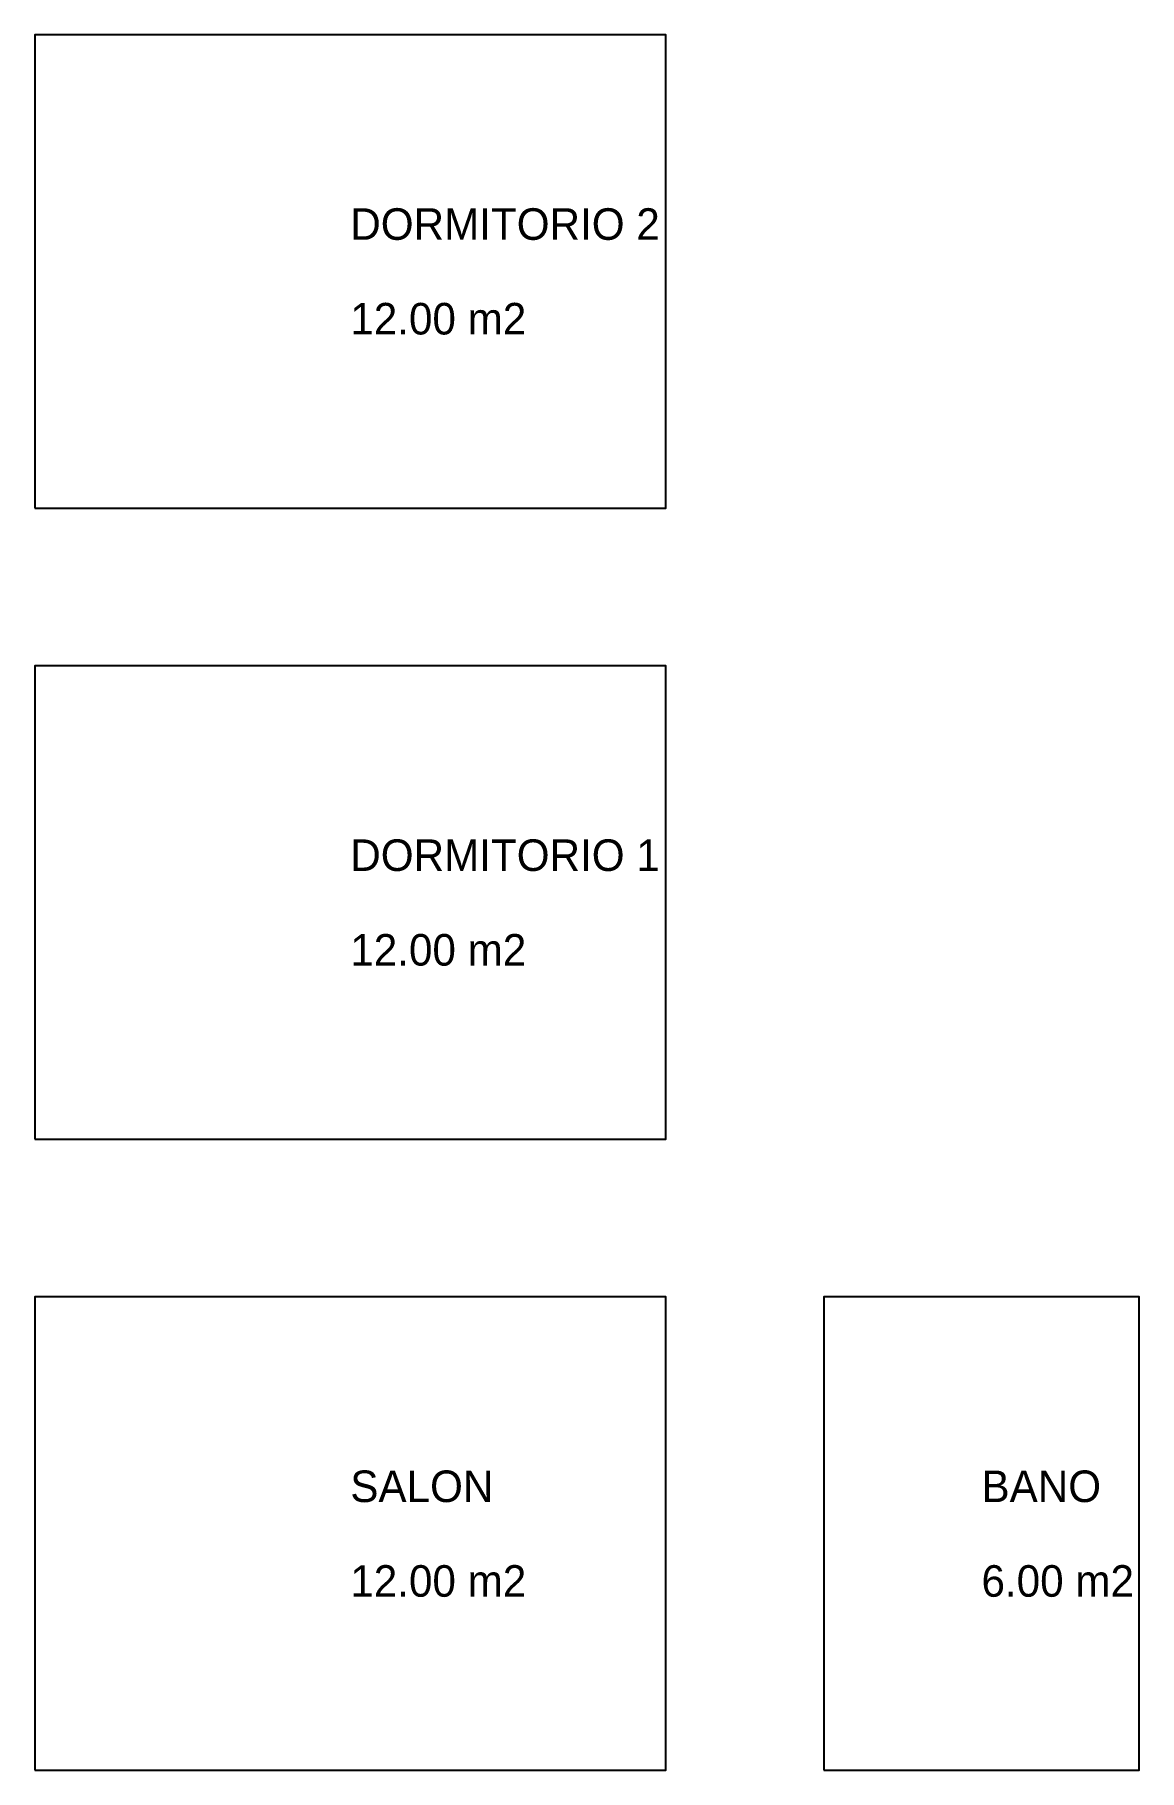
# Model space of a CAD drawing. Header units: metres. Extents: x 0 to 7, y 0 to 11.
import ezdxf

# ---------------------------------------------------------------- set-up
doc = ezdxf.new("R2010")
doc.units = ezdxf.units.M

msp = doc.modelspace()

# ---------------------------------------------------------------- linework, layer by layer
at = {"layer": 'ESTANCIAS'}
for points in [[(0, 8), (4, 8), (4, 11), (0, 11)], [(0, 4), (4, 4), (4, 7), (0, 7)], [(0, 0), (4, 0), (4, 3), (0, 3)], [(5, 0), (7, 0), (7, 3), (5, 3)]]:
    msp.add_lwpolyline(points, close=True, dxfattribs=at)

# ---------------------------------------------------------------- texts
for s, p in [('12.00 m2', (2, 9.1)), ('12.00 m2', (2, 5.1)), ('12.00 m2', (2, 1.1)), ('6.00 m2', (6, 1.1))]:
    msp.add_text(s, height=0.2, dxfattribs=at).set_placement(p)
at = {"layer": 'ESTANCIAS', "char_height": 0.2, "attachment_point": 1}
for s, insert in [('DORMITORIO 2', (2, 9.9)), ('DORMITORIO 1', (2, 5.9)), ('SALON', (2, 1.9)), ('BANO', (6, 1.9))]:
    msp.add_mtext(s, dxfattribs=dict(at, insert=insert))

doc.saveas('drawing.dxf')
